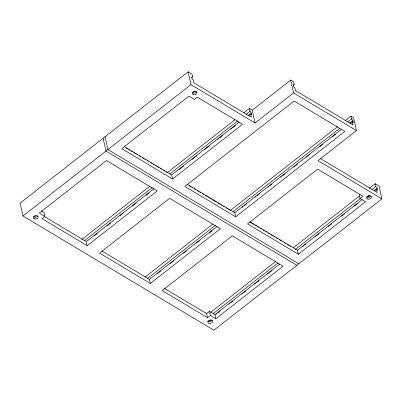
<?xml version="1.0" encoding="UTF-8"?>
<svg xmlns="http://www.w3.org/2000/svg" width="402" height="402" viewBox="0 0 402 402"><rect width="100%" height="100%" fill="white"/><g stroke="black" fill="none" stroke-linecap="round" stroke-linejoin="round"><path stroke-width="0.6" d="M349.971 123.786L350.951 122.339L352.268 121.992L353.373 122.65L352.951 120.751L351.589 118.922L350.971 116.143L345.042 120.781M369.252 188.362L375.192 183.719L379.056 186.031L381.9 198.869L213.879 330.203L22.944 215.969L20.1 203.131L188.121 71.797L191.985 74.109L192.603 76.888L191.613 77.661M22.944 215.969L190.97 84.636L188.121 71.797M44.828 216.382L41.959 218.623L87.224 245.702L157.272 190.935L106.49 160.554L39.311 213.08L44.828 216.382L43.924 212.296L41.416 210.794M81.867 239.391L149.629 186.412M167.282 172.639L235.049 119.66M243.954 112.701L249.391 108.445L252.245 110.163L255.089 122.997L293.56 92.922L290.716 80.088L252.245 110.163M84.46 240.622L152.227 187.644M169.875 173.87L237.642 120.891M246.049 114.319L250.009 111.223L249.391 108.445M87.224 245.702L86.314 241.617L153.901 188.774M172.558 179.011L121.776 148.634L188.955 96.113L194.478 99.415L197.347 97.168L242.612 124.243L172.558 179.011L171.654 174.925L239.24 122.087M94.234 235.879L97.199 233.557M107.093 225.823L110.555 223.115M119.952 215.768L123.414 213.06M132.816 205.713L136.278 203.005M146.167 195.272L149.137 192.955M179.151 169.513L183.603 166.031M192.015 159.458L196.467 155.976M204.874 149.403L209.326 145.921M217.733 139.348L218.723 138.574M219.713 137.801L222.683 135.484M230.597 129.293L231.587 128.519M232.572 127.746L235.542 125.429M247.908 115.761L251.371 113.052L250.009 111.223M293.194 85.355L294.179 84.586L293.566 81.807L290.716 80.088M144.971 277.169L212.738 224.19M230.391 210.417L337.63 126.575M147.569 278.4L215.336 225.421M232.984 211.648L339.725 128.193M347.635 122.012L351.589 118.922M150.328 283.475L99.545 253.099L169.599 198.332L220.381 228.708L150.328 283.475L149.423 279.39L217.01 226.552M235.667 216.784L184.885 186.407L294.098 101.028L344.881 131.404L235.667 216.784L234.758 212.698L341.504 129.248M157.338 273.651L160.8 270.943M170.202 263.596L173.664 260.893M183.558 253.154L186.523 250.838M196.417 243.104L199.387 240.783M209.276 233.049L212.246 230.728M242.25 207.296L243.24 206.522M244.23 205.749L246.697 203.819M255.099 197.246L256.089 196.477M257.079 195.704L259.546 193.769M267.948 187.201L268.938 186.433M269.928 185.659L271.903 184.111M280.797 177.156L281.787 176.388M282.777 175.614L284.752 174.066M293.646 167.111L294.636 166.338M295.626 165.569L297.601 164.021M306.495 157.066L307.485 156.293M308.475 155.524L309.957 154.363M319.344 147.021L322.806 144.318M332.193 136.976L335.655 134.273M349.986 123.067L352.951 120.751M350.971 116.143L353.614 117.726L356.458 130.555L317.987 160.629L381.9 198.869M207.497 317.67L206.593 313.585L209.462 311.344L214.985 314.645L215.889 318.731L283.073 266.204L232.291 235.828L162.237 290.596L207.497 317.67L210.372 315.424L209.462 311.344M210.633 312.344L275.43 261.687M293.078 247.913L359.363 196.096M360.016 198.457L362.885 196.216L317.625 169.141L247.572 223.909L298.354 254.285L365.539 201.759L360.016 198.457L359.112 194.372M213.226 313.575L278.023 262.918M295.179 249.531L360.473 198.487M371.85 189.593L375.805 186.498L375.192 183.719M214.985 314.645L279.697 264.054M298.354 254.285L297.45 250.2L362.162 199.608M216.07 314.243L217.06 313.47M218.05 312.696L220.03 311.153M228.934 304.188L229.924 303.415M230.909 302.641L232.889 301.098M241.793 294.133L242.783 293.359M243.773 292.591L245.753 291.043M254.652 284.083L255.642 283.309M256.632 282.536L259.104 280.601M267.516 274.028L268.506 273.254M269.496 272.481L271.968 270.546M302.475 246.717L303.465 245.944M304.455 245.17L305.937 244.014M315.339 236.662L318.801 233.959M328.198 226.607L331.66 223.904M341.554 216.17L344.524 213.849M354.413 206.115L357.383 203.794M374.202 190.643L377.166 188.327L375.805 186.498M367.83 196.322L368.815 195.548M192.603 76.888L191.754 77.395L192.176 79.284L193.282 79.943L193.925 82.862L251.335 117.203L250.687 114.294L248.26 115.495M294.179 84.586L293.334 85.088L293.756 86.983L294.857 87.641L295.505 90.561L352.911 124.896L352.268 121.992M374.056 190.769L376.488 189.568L377.589 190.226L377.166 188.327M293.56 92.922L356.458 130.555M250.687 114.294L251.793 114.957L251.371 113.052M320.263 158.458L377.131 192.473L376.488 189.568M190.97 84.636L255.089 122.997M124.077 146.469L171.654 174.925M187.186 184.242L234.758 212.698M249.873 221.738L297.45 250.2M125.972 147.931L127.58 148.891M128.65 149.534L129.725 150.177M131.333 151.137L132.409 151.78M134.017 152.745L135.625 153.705M136.7 154.348L137.775 154.991M139.383 155.951L140.454 156.594M142.067 157.559L143.675 158.519M144.75 159.162L145.82 159.805M147.428 160.765L148.504 161.408M150.112 162.373L151.725 163.333M152.795 163.976L153.871 164.619M154.941 165.262L156.549 166.222M157.624 166.865L158.7 167.508M160.308 168.468L161.378 169.111M162.991 170.071L164.599 171.036M165.674 171.679L166.745 172.322M189.076 185.704L190.689 186.669M191.759 187.307L192.834 187.95M194.442 188.915L195.518 189.553M197.126 190.518L198.734 191.483M199.809 192.121L200.879 192.764M202.492 193.729L203.563 194.367M205.176 195.332L208.929 197.578M210 198.221L211.613 199.181M212.683 199.824L216.442 202.07M218.05 203.035L219.658 203.995M220.733 204.638L221.803 205.281M223.417 206.241L224.487 206.884M226.1 207.849L227.708 208.809M228.778 209.452L229.854 210.095M250.16 222.241L253.913 224.487M254.989 225.13L256.597 226.09M257.667 226.733L258.742 227.376M260.35 228.336L261.426 228.979M263.034 229.944L264.642 230.904M265.717 231.547L266.787 232.19M268.4 233.15L269.471 233.793M271.084 234.758L272.692 235.718M273.762 236.361L274.837 237.004M276.445 237.964L277.521 238.607M279.129 239.572L280.737 240.532M281.812 241.175L282.887 241.818M284.495 242.778L285.566 243.421M287.179 244.386L288.787 245.346M289.862 245.989L290.932 246.632M298.862 263.762L107.927 149.529L105.083 136.69M296.917 265.31L105.987 151.077L103.138 138.238M210.372 315.424L215.889 318.731M44.285 216.472L86.314 241.617M101.847 250.933L149.423 279.39M164.564 288.445L206.593 313.585M35.909 215.914A4.196 2.819 -12.5 0 1 33.768 216.14M211.216 319.871A4.196 2.819 -12.5 0 1 209.125 320.449M195.171 91.591A4.196 2.819 -12.5 0 1 193.035 91.983M369.986 195.729A4.196 2.819 -12.5 0 1 367.89 196.292M212.1 320.092A2.422 1.628 -12.5 0 1 210.07 321.515A2.422 1.628 -12.5 0 1 207.713 320.952M37.728 215.773A2.422 1.628 -12.5 0 1 33.713 216.934M196.538 91.601A2.422 1.628 -12.5 0 1 192.523 92.767M370.91 195.93A2.422 1.628 -12.5 0 1 368.88 197.352A2.422 1.628 -12.5 0 1 366.523 196.789M208.955 323.218A2.422 1.628 -12.5 0 0 212.583 321.409A2.422 1.628 -12.5 0 0 209.04 320.354A2.422 1.628 -12.5 0 0 208.955 323.218M34.587 218.894A2.422 1.628 -12.5 0 0 38.21 217.085A2.422 1.628 -12.5 0 0 34.667 216.035A2.422 1.628 -12.5 0 0 34.587 218.894M193.397 94.726A2.422 1.628 -12.5 0 0 197.02 92.917A2.422 1.628 -12.5 0 0 193.478 91.862A2.422 1.628 -12.5 0 0 193.397 94.726M367.77 199.055A2.422 1.628 -12.5 0 0 371.393 197.246A2.422 1.628 -12.5 0 0 367.85 196.191A2.422 1.628 -12.5 0 0 367.77 199.055"/></g></svg>
